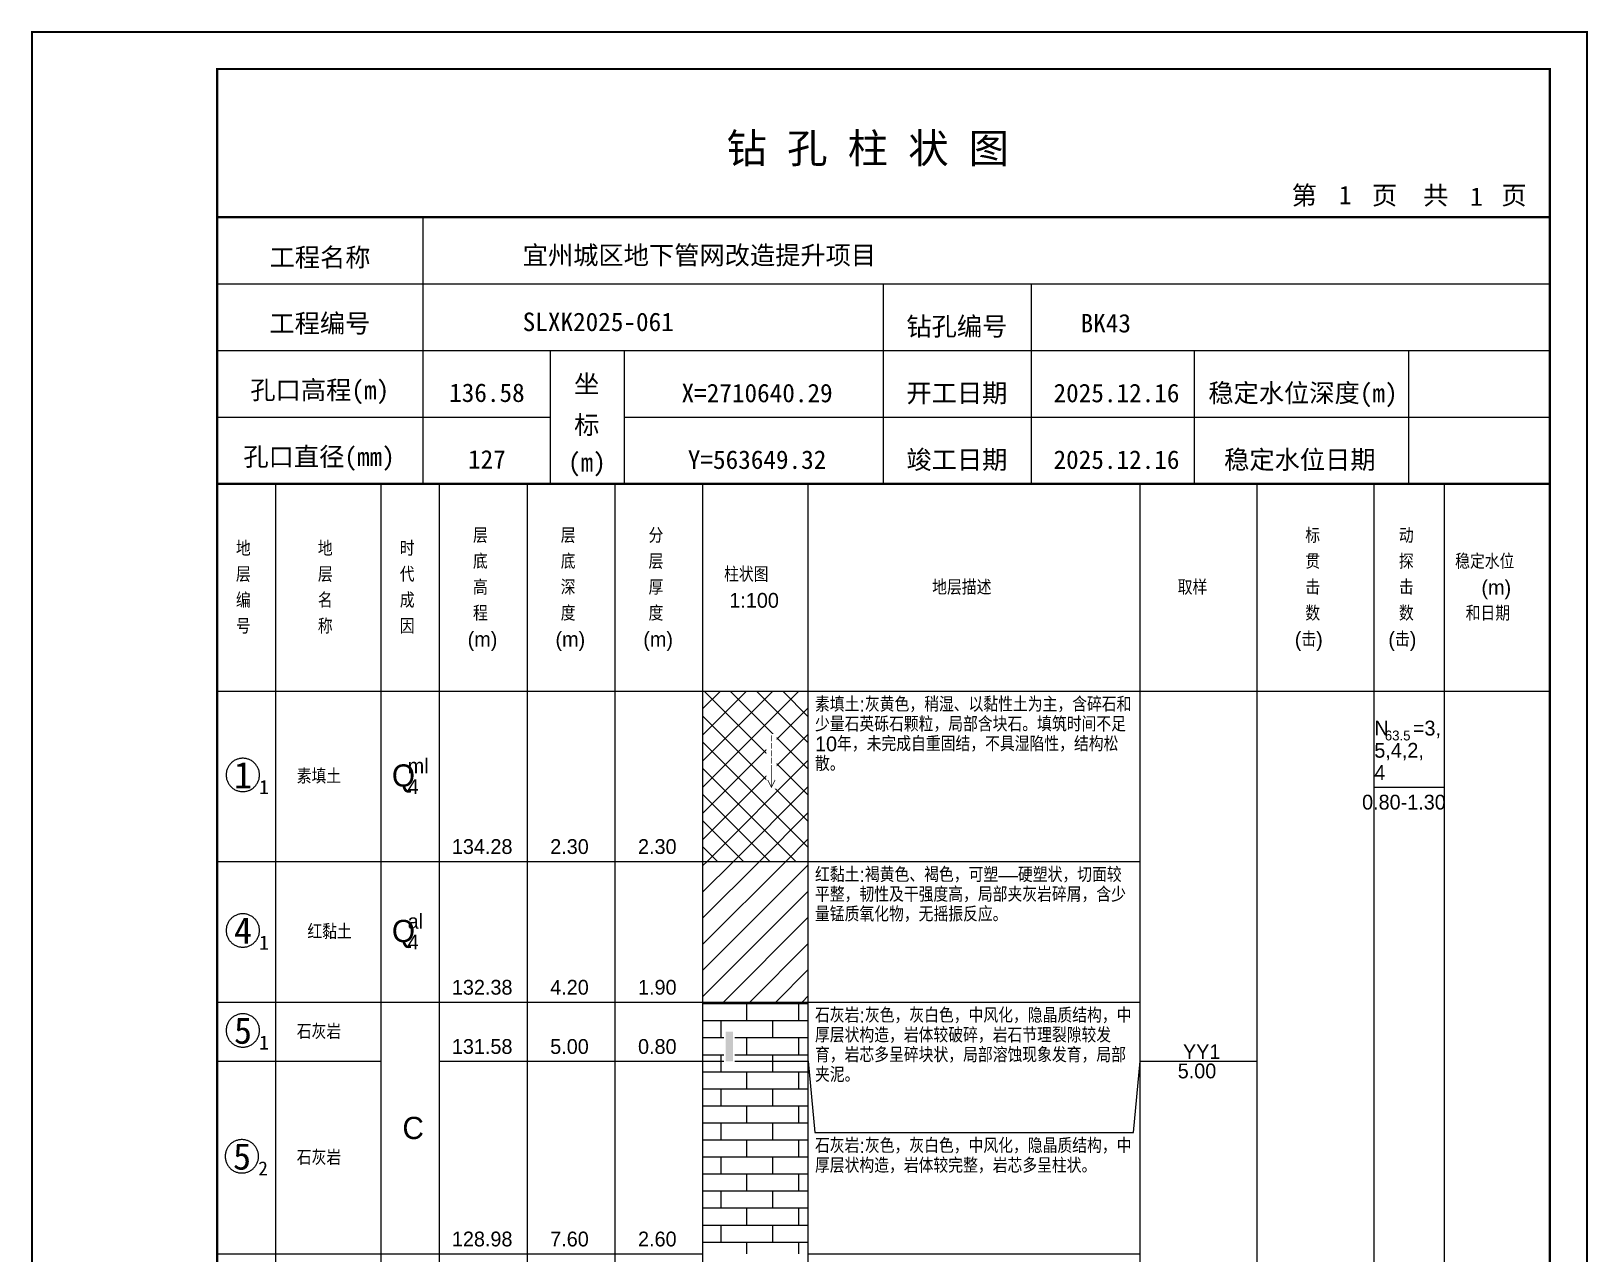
# Model space of a CAD drawing. Header units: millimetres. Extents: x 12489 to 89920, y 4630 to 4927.
# Drawn here: x 21729.3 to 21939.6, y 4761.7 to 4926.8 of the extents above; entities that cross this region are included whole.
import ezdxf
from ezdxf.enums import TextEntityAlignment as Align

# ---------------------------------------------------------------- set-up
doc = ezdxf.new("R2010")
doc.units = ezdxf.units.MM
doc.layers.add('ZZT_TC', color=7, linetype='Continuous')
doc.styles.add('成果图图块', font='', dxfattribs={"height": 2.5})
doc.styles.add('成果图模板', font='')
doc.styles.add('成果图模板标题', font='simhei.ttf')
doc.styles.add('成果图表体', font='Comfont.shx', dxfattribs={"height": 2, "bigfont": 'Hztxt12a.shx'})
doc.styles.get('成果图图块').set_extended_font_data('FangSong_GB2312')
doc.styles.get('成果图模板').set_extended_font_data('FangSong_GB2312')
pattern_1 = [(0, (0, 0), (0, 2.3), []), (90, (0, 0), (-3.5, 2.3), [2.3, -2.3])]

# ---------------------------------------------------------------- blocks, each defined once
blk = doc.blocks.new('DCBH-1-1-994', base_point=(0.3, -0.11))
at = {"layer": 'ZZT_TC', "color": 7}
blk.add_polyline3d([(-0.19, 2.31, 0), (-0.3, 2.31, 0), (-0.41, 2.3, 0), (-0.52, 2.29, 0), (-0.63, 2.27, 0), (-0.73, 2.24, 0), (-0.84, 2.21, 0), (-0.95, 2.18, 0), (-1.05, 2.14, 0), (-1.15, 2.09, 0), (-1.25, 2.04, 0), (-1.35, 1.99, 0), (-1.44, 1.93, 0), (-1.53, 1.87, 0), (-1.62, 1.8, 0), (-1.7, 1.73, 0), (-1.78, 1.65, 0), (-1.86, 1.57, 0), (-1.93, 1.49, 0), (-2, 1.4, 0), (-2.06, 1.31, 0), (-2.12, 1.22, 0), (-2.17, 1.12, 0), (-2.22, 1.02, 0), (-2.27, 0.92, 0), (-2.31, 0.82, 0), (-2.34, 0.71, 0), (-2.37, 0.61, 0), (-2.4, 0.5, 0), (-2.41, 0.39, 0), (-2.43, 0.28, 0), (-2.44, 0.17, 0), (-2.44, 0.06, 0), (-2.44, -0.05, 0), (-2.43, -0.16, 0), (-2.41, -0.27, 0), (-2.4, -0.38, 0), (-2.37, -0.49, 0), (-2.34, -0.6, 0), (-2.31, -0.7, 0), (-2.27, -0.8, 0), (-2.22, -0.9, 0), (-2.17, -1, 0), (-2.12, -1.1, 0), (-2.06, -1.19, 0), (-2, -1.28, 0), (-1.93, -1.37, 0), (-1.86, -1.45, 0), (-1.78, -1.53, 0), (-1.7, -1.61, 0), (-1.62, -1.68, 0), (-1.53, -1.75, 0), (-1.44, -1.81, 0), (-1.35, -1.87, 0), (-1.25, -1.93, 0), (-1.15, -1.98, 0), (-1.05, -2.02, 0), (-0.95, -2.06, 0), (-0.84, -2.1, 0), (-0.73, -2.13, 0), (-0.63, -2.15, 0), (-0.52, -2.17, 0), (-0.41, -2.18, 0), (-0.3, -2.19, 0), (-0.19, -2.19, 0), (-0.08, -2.19, 0), (0.03, -2.18, 0), (0.14, -2.17, 0), (0.25, -2.15, 0), (0.36, -2.13, 0), (0.47, -2.1, 0), (0.57, -2.06, 0), (0.67, -2.02, 0), (0.77, -1.98, 0), (0.87, -1.93, 0), (0.97, -1.87, 0), (1.06, -1.81, 0), (1.15, -1.75, 0), (1.24, -1.68, 0), (1.32, -1.61, 0), (1.4, -1.53, 0), (1.48, -1.45, 0), (1.55, -1.37, 0), (1.62, -1.28, 0), (1.68, -1.19, 0), (1.74, -1.1, 0), (1.8, -1, 0), (1.85, -0.9, 0), (1.89, -0.8, 0), (1.93, -0.7, 0), (1.97, -0.6, 0), (2, -0.49, 0), (2.02, -0.38, 0), (2.04, -0.27, 0), (2.05, -0.16, 0), (2.06, -0.05, 0), (2.06, 0.06, 0), (2.06, 0.17, 0), (2.05, 0.28, 0), (2.04, 0.39, 0), (2.02, 0.5, 0), (2, 0.61, 0), (1.97, 0.71, 0), (1.93, 0.82, 0), (1.89, 0.92, 0), (1.85, 1.02, 0), (1.8, 1.12, 0), (1.74, 1.22, 0), (1.68, 1.31, 0), (1.62, 1.4, 0), (1.55, 1.49, 0), (1.48, 1.57, 0), (1.4, 1.65, 0), (1.32, 1.73, 0), (1.24, 1.8, 0), (1.15, 1.87, 0), (1.06, 1.93, 0), (0.97, 1.99, 0), (0.87, 2.04, 0), (0.77, 2.09, 0), (0.67, 2.14, 0), (0.57, 2.18, 0), (0.47, 2.21, 0), (0.36, 2.24, 0), (0.25, 2.27, 0), (0.14, 2.29, 0), (0.03, 2.3, 0), (-0.08, 2.31, 0), (-0.19, 2.31, 0)], dxfattribs=at)
at = {"style": '成果图图块'}
blk.add_text('1', height=3.57, dxfattribs=at).set_placement((-0.16, -1.74), align=Align.CENTER)
blk.add_text('1', height=1.91, dxfattribs=at).set_placement((2.03, -2.53))
blk = doc.blocks.new('DCBH-1-1-995', base_point=(0.3, -0.11))
at = {"layer": 'ZZT_TC', "color": 7}
blk.add_polyline3d([(-0.19, 2.31, 0), (-0.3, 2.31, 0), (-0.41, 2.3, 0), (-0.52, 2.29, 0), (-0.63, 2.27, 0), (-0.73, 2.24, 0), (-0.84, 2.21, 0), (-0.95, 2.18, 0), (-1.05, 2.14, 0), (-1.15, 2.09, 0), (-1.25, 2.04, 0), (-1.35, 1.99, 0), (-1.44, 1.93, 0), (-1.53, 1.87, 0), (-1.62, 1.8, 0), (-1.7, 1.73, 0), (-1.78, 1.65, 0), (-1.86, 1.57, 0), (-1.93, 1.49, 0), (-2, 1.4, 0), (-2.06, 1.31, 0), (-2.12, 1.22, 0), (-2.17, 1.12, 0), (-2.22, 1.02, 0), (-2.27, 0.92, 0), (-2.31, 0.82, 0), (-2.34, 0.71, 0), (-2.37, 0.61, 0), (-2.4, 0.5, 0), (-2.41, 0.39, 0), (-2.43, 0.28, 0), (-2.44, 0.17, 0), (-2.44, 0.06, 0), (-2.44, -0.05, 0), (-2.43, -0.16, 0), (-2.41, -0.27, 0), (-2.4, -0.38, 0), (-2.37, -0.49, 0), (-2.34, -0.6, 0), (-2.31, -0.7, 0), (-2.27, -0.8, 0), (-2.22, -0.9, 0), (-2.17, -1, 0), (-2.12, -1.1, 0), (-2.06, -1.19, 0), (-2, -1.28, 0), (-1.93, -1.37, 0), (-1.86, -1.45, 0), (-1.78, -1.53, 0), (-1.7, -1.61, 0), (-1.62, -1.68, 0), (-1.53, -1.75, 0), (-1.44, -1.81, 0), (-1.35, -1.87, 0), (-1.25, -1.93, 0), (-1.15, -1.98, 0), (-1.05, -2.02, 0), (-0.95, -2.06, 0), (-0.84, -2.1, 0), (-0.73, -2.13, 0), (-0.63, -2.15, 0), (-0.52, -2.17, 0), (-0.41, -2.18, 0), (-0.3, -2.19, 0), (-0.19, -2.19, 0), (-0.08, -2.19, 0), (0.03, -2.18, 0), (0.14, -2.17, 0), (0.25, -2.15, 0), (0.36, -2.13, 0), (0.47, -2.1, 0), (0.57, -2.06, 0), (0.67, -2.02, 0), (0.77, -1.98, 0), (0.87, -1.93, 0), (0.97, -1.87, 0), (1.06, -1.81, 0), (1.15, -1.75, 0), (1.24, -1.68, 0), (1.32, -1.61, 0), (1.4, -1.53, 0), (1.48, -1.45, 0), (1.55, -1.37, 0), (1.62, -1.28, 0), (1.68, -1.19, 0), (1.74, -1.1, 0), (1.8, -1, 0), (1.85, -0.9, 0), (1.89, -0.8, 0), (1.93, -0.7, 0), (1.97, -0.6, 0), (2, -0.49, 0), (2.02, -0.38, 0), (2.04, -0.27, 0), (2.05, -0.16, 0), (2.06, -0.05, 0), (2.06, 0.06, 0), (2.06, 0.17, 0), (2.05, 0.28, 0), (2.04, 0.39, 0), (2.02, 0.5, 0), (2, 0.61, 0), (1.97, 0.71, 0), (1.93, 0.82, 0), (1.89, 0.92, 0), (1.85, 1.02, 0), (1.8, 1.12, 0), (1.74, 1.22, 0), (1.68, 1.31, 0), (1.62, 1.4, 0), (1.55, 1.49, 0), (1.48, 1.57, 0), (1.4, 1.65, 0), (1.32, 1.73, 0), (1.24, 1.8, 0), (1.15, 1.87, 0), (1.06, 1.93, 0), (0.97, 1.99, 0), (0.87, 2.04, 0), (0.77, 2.09, 0), (0.67, 2.14, 0), (0.57, 2.18, 0), (0.47, 2.21, 0), (0.36, 2.24, 0), (0.25, 2.27, 0), (0.14, 2.29, 0), (0.03, 2.3, 0), (-0.08, 2.31, 0), (-0.19, 2.31, 0)], dxfattribs=at)
at = {"style": '成果图图块'}
blk.add_text('4', height=3.57, dxfattribs=at).set_placement((-0.16, -1.74), align=Align.CENTER)
blk.add_text('1', height=1.91, dxfattribs=at).set_placement((2.03, -2.53))
blk = doc.blocks.new('DCBH-1-1-996', base_point=(0.3, -0.11))
at = {"layer": 'ZZT_TC', "color": 7}
blk.add_polyline3d([(-0.19, 2.31, 0), (-0.3, 2.31, 0), (-0.41, 2.3, 0), (-0.52, 2.29, 0), (-0.63, 2.27, 0), (-0.73, 2.24, 0), (-0.84, 2.21, 0), (-0.95, 2.18, 0), (-1.05, 2.14, 0), (-1.15, 2.09, 0), (-1.25, 2.04, 0), (-1.35, 1.99, 0), (-1.44, 1.93, 0), (-1.53, 1.87, 0), (-1.62, 1.8, 0), (-1.7, 1.73, 0), (-1.78, 1.65, 0), (-1.86, 1.57, 0), (-1.93, 1.49, 0), (-2, 1.4, 0), (-2.06, 1.31, 0), (-2.12, 1.22, 0), (-2.17, 1.12, 0), (-2.22, 1.02, 0), (-2.27, 0.92, 0), (-2.31, 0.82, 0), (-2.34, 0.71, 0), (-2.37, 0.61, 0), (-2.4, 0.5, 0), (-2.41, 0.39, 0), (-2.43, 0.28, 0), (-2.44, 0.17, 0), (-2.44, 0.06, 0), (-2.44, -0.05, 0), (-2.43, -0.16, 0), (-2.41, -0.27, 0), (-2.4, -0.38, 0), (-2.37, -0.49, 0), (-2.34, -0.6, 0), (-2.31, -0.7, 0), (-2.27, -0.8, 0), (-2.22, -0.9, 0), (-2.17, -1, 0), (-2.12, -1.1, 0), (-2.06, -1.19, 0), (-2, -1.28, 0), (-1.93, -1.37, 0), (-1.86, -1.45, 0), (-1.78, -1.53, 0), (-1.7, -1.61, 0), (-1.62, -1.68, 0), (-1.53, -1.75, 0), (-1.44, -1.81, 0), (-1.35, -1.87, 0), (-1.25, -1.93, 0), (-1.15, -1.98, 0), (-1.05, -2.02, 0), (-0.95, -2.06, 0), (-0.84, -2.1, 0), (-0.73, -2.13, 0), (-0.63, -2.15, 0), (-0.52, -2.17, 0), (-0.41, -2.18, 0), (-0.3, -2.19, 0), (-0.19, -2.19, 0), (-0.08, -2.19, 0), (0.03, -2.18, 0), (0.14, -2.17, 0), (0.25, -2.15, 0), (0.36, -2.13, 0), (0.47, -2.1, 0), (0.57, -2.06, 0), (0.67, -2.02, 0), (0.77, -1.98, 0), (0.87, -1.93, 0), (0.97, -1.87, 0), (1.06, -1.81, 0), (1.15, -1.75, 0), (1.24, -1.68, 0), (1.32, -1.61, 0), (1.4, -1.53, 0), (1.48, -1.45, 0), (1.55, -1.37, 0), (1.62, -1.28, 0), (1.68, -1.19, 0), (1.74, -1.1, 0), (1.8, -1, 0), (1.85, -0.9, 0), (1.89, -0.8, 0), (1.93, -0.7, 0), (1.97, -0.6, 0), (2, -0.49, 0), (2.02, -0.38, 0), (2.04, -0.27, 0), (2.05, -0.16, 0), (2.06, -0.05, 0), (2.06, 0.06, 0), (2.06, 0.17, 0), (2.05, 0.28, 0), (2.04, 0.39, 0), (2.02, 0.5, 0), (2, 0.61, 0), (1.97, 0.71, 0), (1.93, 0.82, 0), (1.89, 0.92, 0), (1.85, 1.02, 0), (1.8, 1.12, 0), (1.74, 1.22, 0), (1.68, 1.31, 0), (1.62, 1.4, 0), (1.55, 1.49, 0), (1.48, 1.57, 0), (1.4, 1.65, 0), (1.32, 1.73, 0), (1.24, 1.8, 0), (1.15, 1.87, 0), (1.06, 1.93, 0), (0.97, 1.99, 0), (0.87, 2.04, 0), (0.77, 2.09, 0), (0.67, 2.14, 0), (0.57, 2.18, 0), (0.47, 2.21, 0), (0.36, 2.24, 0), (0.25, 2.27, 0), (0.14, 2.29, 0), (0.03, 2.3, 0), (-0.08, 2.31, 0), (-0.19, 2.31, 0)], dxfattribs=at)
at = {"style": '成果图图块'}
blk.add_text('5', height=3.57, dxfattribs=at).set_placement((-0.16, -1.74), align=Align.CENTER)
blk.add_text('1', height=1.91, dxfattribs=at).set_placement((2.03, -2.53))
blk = doc.blocks.new('DCBH-1-1-997', base_point=(0.43, -0.11))
at = {"layer": 'ZZT_TC', "color": 7}
blk.add_polyline3d([(-0.19, 2.31, 0), (-0.3, 2.31, 0), (-0.41, 2.3, 0), (-0.52, 2.29, 0), (-0.63, 2.27, 0), (-0.73, 2.24, 0), (-0.84, 2.21, 0), (-0.95, 2.18, 0), (-1.05, 2.14, 0), (-1.15, 2.09, 0), (-1.25, 2.04, 0), (-1.35, 1.99, 0), (-1.44, 1.93, 0), (-1.53, 1.87, 0), (-1.62, 1.8, 0), (-1.7, 1.73, 0), (-1.78, 1.65, 0), (-1.86, 1.57, 0), (-1.93, 1.49, 0), (-2, 1.4, 0), (-2.06, 1.31, 0), (-2.12, 1.22, 0), (-2.17, 1.12, 0), (-2.22, 1.02, 0), (-2.27, 0.92, 0), (-2.31, 0.82, 0), (-2.34, 0.71, 0), (-2.37, 0.61, 0), (-2.4, 0.5, 0), (-2.41, 0.39, 0), (-2.43, 0.28, 0), (-2.44, 0.17, 0), (-2.44, 0.06, 0), (-2.44, -0.05, 0), (-2.43, -0.16, 0), (-2.41, -0.27, 0), (-2.4, -0.38, 0), (-2.37, -0.49, 0), (-2.34, -0.6, 0), (-2.31, -0.7, 0), (-2.27, -0.8, 0), (-2.22, -0.9, 0), (-2.17, -1, 0), (-2.12, -1.1, 0), (-2.06, -1.19, 0), (-2, -1.28, 0), (-1.93, -1.37, 0), (-1.86, -1.45, 0), (-1.78, -1.53, 0), (-1.7, -1.61, 0), (-1.62, -1.68, 0), (-1.53, -1.75, 0), (-1.44, -1.81, 0), (-1.35, -1.87, 0), (-1.25, -1.93, 0), (-1.15, -1.98, 0), (-1.05, -2.02, 0), (-0.95, -2.06, 0), (-0.84, -2.1, 0), (-0.73, -2.13, 0), (-0.63, -2.15, 0), (-0.52, -2.17, 0), (-0.41, -2.18, 0), (-0.3, -2.19, 0), (-0.19, -2.19, 0), (-0.08, -2.19, 0), (0.03, -2.18, 0), (0.14, -2.17, 0), (0.25, -2.15, 0), (0.36, -2.13, 0), (0.47, -2.1, 0), (0.57, -2.06, 0), (0.67, -2.02, 0), (0.77, -1.98, 0), (0.87, -1.93, 0), (0.97, -1.87, 0), (1.06, -1.81, 0), (1.15, -1.75, 0), (1.24, -1.68, 0), (1.32, -1.61, 0), (1.4, -1.53, 0), (1.48, -1.45, 0), (1.55, -1.37, 0), (1.62, -1.28, 0), (1.68, -1.19, 0), (1.74, -1.1, 0), (1.8, -1, 0), (1.85, -0.9, 0), (1.89, -0.8, 0), (1.93, -0.7, 0), (1.97, -0.6, 0), (2, -0.49, 0), (2.02, -0.38, 0), (2.04, -0.27, 0), (2.05, -0.16, 0), (2.06, -0.05, 0), (2.06, 0.06, 0), (2.06, 0.17, 0), (2.05, 0.28, 0), (2.04, 0.39, 0), (2.02, 0.5, 0), (2, 0.61, 0), (1.97, 0.71, 0), (1.93, 0.82, 0), (1.89, 0.92, 0), (1.85, 1.02, 0), (1.8, 1.12, 0), (1.74, 1.22, 0), (1.68, 1.31, 0), (1.62, 1.4, 0), (1.55, 1.49, 0), (1.48, 1.57, 0), (1.4, 1.65, 0), (1.32, 1.73, 0), (1.24, 1.8, 0), (1.15, 1.87, 0), (1.06, 1.93, 0), (0.97, 1.99, 0), (0.87, 2.04, 0), (0.77, 2.09, 0), (0.67, 2.14, 0), (0.57, 2.18, 0), (0.47, 2.21, 0), (0.36, 2.24, 0), (0.25, 2.27, 0), (0.14, 2.29, 0), (0.03, 2.3, 0), (-0.08, 2.31, 0), (-0.19, 2.31, 0)], dxfattribs=at)
at = {"style": '成果图图块'}
blk.add_text('5', height=3.57, dxfattribs=at).set_placement((-0.16, -1.74), align=Align.CENTER)
blk.add_text('2', height=1.91, dxfattribs=at).set_placement((2.03, -2.53))
blk = doc.blocks.new('gkqy3.dwg', base_point=(0, -2))
blk.add_wipeout([(-0.7, -2.2), (0.7, -2.2), (0.7, 2.2), (-0.7, 2.2)])
at = {"color": 7}
blk.add_solid([(-0.5, -2), (0.5, -2), (-0.5, 2), (0.5, 2)], dxfattribs=at)
blk = doc.blocks.new('zztGLdt.dwg', base_point=(0.5, 0))
blk.add_wipeout([(-0.2, -0.2), (1.2, -0.2), (1.2, 3.2), (-0.2, 3.2)])
at = {"color": 7, "const_width": 0.1}
for points in [[(0.5, 3), (0.5, 0)], [(0, 1), (0.5, 0), (1, 1)]]:
    blk.add_lwpolyline(points, dxfattribs=at)
blk = doc.blocks.new('钻孔柱状图路桥昇龙制图梁世成校核莫家里.dwg43', base_point=(25, 236))
for p, q in [((52.82, 236), (52.82, 272)), ((25, 263), (205, 263)), ((115, 236), (115, 263)), ((135, 236), (135, 263)), ((25, 254), (205, 254)), ((70, 236), (70, 254)), ((80, 236), (80, 254)), ((157, 236), (157, 254)), ((185.95, 236), (185.95, 254)), ((25, 245), (70, 245)), ((80, 245), (205, 245))]:
    blk.add_line(p, q)
for points, const_width in [([(0, 0), (210, 0), (210, 297), (0, 297)], 0.25), ([(25, 5), (205, 5), (205, 292), (25, 292)], 0.3)]:
    blk.add_lwpolyline(points, close=True, dxfattribs=dict(const_width=const_width))
at = {"const_width": 0.3}
for points in [[(25, 272), (205, 272)], [(25, 236), (205, 236)]]:
    blk.add_lwpolyline(points, dxfattribs=at)
for s, height, style, p in [('钻 孔 柱 状 图', 4, '成果图模板标题', (93.8, 279.31)), ('第', 2.5, '成果图模板', (170.12, 273.7)), ('页', 2.5, '成果图模板', (180.96, 273.7)), ('共', 2.5, '成果图模板', (187.88, 273.7)), ('页', 2.5, '成果图模板', (198.44, 273.7)), ('工程名称', 2.5, '成果图模板', (32.07, 265.32)), ('宜州城区地下管网改造提升项目', 2.5, '成果图模板', (66.26, 265.61)), ('工程编号', 2.5, '成果图模板', (32.05, 256.41)), ('SLXK2025-061', 2.5, '成果图模板', (66.26, 256.61)), ('钻孔编号', 2.5, '成果图模板', (118.08, 256)), ('BK43', 2.5, '成果图模板', (141.61, 256.43)), ('孔口高程(m)', 2.5, '成果图模板', (29.48, 247.41)), ('坐', 2.5, '成果图模板', (73.21, 248.24)), ('开工日期', 2.5, '成果图模板', (118.08, 247)), ('稳定水位深度(m)', 2.5, '成果图模板', (158.86, 247)), ('标', 2.5, '成果图模板', (73.21, 242.7)), ('孔口直径(mm)', 2.5, '成果图模板', (28.54, 238.41)), ('(m) ', 2.5, '成果图模板', (72.38, 237.65)), ('竣工日期', 2.5, '成果图模板', (118.08, 238)), ('稳定水位日期', 2.5, '成果图模板', (160.99, 238))]:
    blk.add_text(s, height=height, dxfattribs=dict(style=style)).set_placement(p)
at = {"style": '成果图模板'}
for s, p in [('1', (177.35, 273.74)), ('1', (195.08, 273.53)), ('136.58', (61.43, 247.04)), ('X=2710640.29', (97.92, 247)), ('2025.12.16', (146.46, 247)), ('127', (61.43, 238.04)), ('Y=563649.32', (97.92, 238)), ('2025.12.16', (146.46, 238))]:
    blk.add_text(s, height=2.5, dxfattribs=at).set_placement(p, align=Align.CENTER)

msp = doc.modelspace()

# ---------------------------------------------------------------- hatches: boundary and pattern name
at = {"linetype": 'Continuous'}
h = msp.add_hatch(dxfattribs=at)
h.set_pattern_fill('GKSTT', scale=0.5, style=0, pattern_type=2)
h.set_pattern_definition([(45, (0, 0), (-1.76776695, 1.76776695), []), (135, (0, 0), (-1.76776695, -1.76776695), [])])
h.paths.add_polyline_path([(21820.06, 4814.71), (21834.29, 4814.71), (21834.29, 4837.71), (21820.06, 4837.71)])
h = msp.add_hatch(dxfattribs=at)
h.set_pattern_fill('GKNXT', scale=0.5, style=0, pattern_type=2)
h.set_pattern_definition([(45, (0, 0), (-1.76776695, 1.76776695), [])])
h.paths.add_polyline_path([(21820.06, 4795.71), (21834.29, 4795.71), (21834.29, 4814.71), (21820.06, 4814.71)])
h = msp.add_hatch(dxfattribs=at)
h.set_pattern_fill('GKSHY', scale=0.5, style=0, pattern_type=2)
h.set_pattern_definition(pattern_1)
h.paths.add_polyline_path([(21820.06, 4787.71), (21834.29, 4787.71), (21834.29, 4795.71), (21820.06, 4795.71)])
h = msp.add_hatch(dxfattribs=at)
h.set_pattern_fill('GKSHY', scale=0.5, style=0, pattern_type=2)
h.set_pattern_definition(pattern_1)
h.paths.add_polyline_path([(21820.06, 4761.71), (21834.29, 4761.71), (21834.29, 4787.71), (21820.06, 4787.71)])

# ---------------------------------------------------------------- linework, layer by layer
at = {"color": 0}
for p, q in [((21754.45, 4837.71), (21762.35, 4837.71)), ((21754.45, 4814.71), (21754.45, 4837.71)), ((21762.35, 4814.71), (21762.35, 4837.71)), ((21754.45, 4814.71), (21762.35, 4814.71)), ((21754.45, 4814.71), (21762.35, 4814.71)), ((21754.45, 4795.71), (21754.45, 4814.71)), ((21762.35, 4795.71), (21762.35, 4814.71)), ((21754.45, 4795.71), (21762.35, 4795.71)), ((21754.45, 4795.71), (21762.35, 4795.71)), ((21754.45, 4787.71), (21754.45, 4795.71)), ((21762.35, 4787.71), (21762.35, 4795.71)), ((21754.45, 4787.71), (21762.35, 4787.71)), ((21754.45, 4787.71), (21762.35, 4787.71)), ((21754.45, 4761.71), (21754.45, 4787.71)), ((21762.35, 4761.71), (21762.35, 4787.71)), ((21754.45, 4761.71), (21762.35, 4761.71))]:
    msp.add_line(p, q, dxfattribs=at)
for points in [[(21754.45, 4865.71), (21762.35, 4865.71)], [(21754.45, 4837.71), (21754.45, 4865.71)], [(21762.35, 4837.71), (21762.35, 4865.71)], [(21762.35, 4865.71), (21776.58, 4865.71)], [(21762.35, 4837.71), (21762.35, 4865.71)], [(21776.58, 4837.71), (21776.58, 4865.71)], [(21776.58, 4865.71), (21784.49, 4865.71)], [(21776.58, 4837.71), (21776.58, 4865.71)], [(21784.49, 4837.71), (21784.49, 4865.71)], [(21784.49, 4865.71), (21796.35, 4865.71)], [(21784.49, 4837.71), (21784.49, 4865.71)], [(21796.35, 4837.71), (21796.35, 4865.71)], [(21796.35, 4865.71), (21808.2, 4865.71)], [(21796.35, 4837.71), (21796.35, 4865.71)], [(21808.2, 4837.71), (21808.2, 4865.71)], [(21808.2, 4865.71), (21820.06, 4865.71)], [(21808.2, 4837.71), (21808.2, 4865.71)], [(21820.06, 4837.71), (21820.06, 4865.71)], [(21820.06, 4865.71), (21834.29, 4865.71)], [(21820.06, 4837.71), (21820.06, 4865.71)], [(21834.29, 4837.71), (21834.29, 4865.71)], [(21834.29, 4865.71), (21879.11, 4865.71)], [(21834.29, 4837.71), (21834.29, 4865.71)], [(21879.11, 4837.71), (21879.11, 4865.71)], [(21879.11, 4865.71), (21894.92, 4865.71)], [(21879.11, 4837.71), (21879.11, 4865.71)], [(21894.92, 4837.71), (21894.92, 4865.71)], [(21894.92, 4865.71), (21910.73, 4865.71)], [(21894.92, 4837.71), (21894.92, 4865.71)], [(21910.73, 4837.71), (21910.73, 4865.71)], [(21910.73, 4865.71), (21920.22, 4865.71)], [(21910.73, 4837.71), (21910.73, 4865.71)], [(21920.22, 4837.71), (21920.22, 4865.71)], [(21920.22, 4865.71), (21934.45, 4865.71)], [(21920.22, 4837.71), (21920.22, 4865.71)], [(21934.45, 4837.71), (21934.45, 4865.71)], [(21754.45, 4837.71), (21762.35, 4837.71)], [(21754.45, 4643.71), (21754.45, 4837.71)], [(21754.45, 4837.71), (21762.35, 4837.71)], [(21762.35, 4643.71), (21762.35, 4837.71)], [(21762.35, 4837.71), (21776.58, 4837.71)], [(21762.35, 4643.71), (21762.35, 4837.71)], [(21762.35, 4837.71), (21776.58, 4837.71)], [(21762.35, 4837.71), (21776.58, 4837.71)], [(21762.35, 4814.71), (21762.35, 4837.71)], [(21776.58, 4643.71), (21776.58, 4837.71)], [(21776.58, 4814.71), (21776.58, 4837.71)], [(21776.58, 4837.71), (21784.49, 4837.71)], [(21776.58, 4643.71), (21776.58, 4837.71)], [(21776.58, 4837.71), (21784.49, 4837.71)], [(21776.58, 4837.71), (21784.49, 4837.71)], [(21776.58, 4814.71), (21776.58, 4837.71)], [(21784.49, 4643.71), (21784.49, 4837.71)], [(21784.49, 4814.71), (21784.49, 4837.71)], [(21784.49, 4837.71), (21796.35, 4837.71)], [(21784.49, 4643.71), (21784.49, 4837.71)], [(21784.49, 4837.71), (21796.35, 4837.71)], [(21784.49, 4837.71), (21796.35, 4837.71)], [(21784.49, 4814.71), (21784.49, 4837.71)], [(21796.35, 4643.71), (21796.35, 4837.71)], [(21796.35, 4814.71), (21796.35, 4837.71)], [(21796.35, 4837.71), (21808.2, 4837.71)], [(21796.35, 4643.71), (21796.35, 4837.71)], [(21796.35, 4837.71), (21808.2, 4837.71)], [(21796.35, 4837.71), (21808.2, 4837.71)], [(21796.35, 4814.71), (21796.35, 4837.71)], [(21808.2, 4643.71), (21808.2, 4837.71)], [(21808.2, 4814.71), (21808.2, 4837.71)], [(21808.2, 4837.71), (21820.06, 4837.71)], [(21808.2, 4643.71), (21808.2, 4837.71)], [(21808.2, 4837.71), (21820.06, 4837.71)], [(21808.2, 4837.71), (21820.06, 4837.71)], [(21808.2, 4814.71), (21808.2, 4837.71)], [(21820.06, 4643.71), (21820.06, 4837.71)], [(21820.06, 4814.71), (21820.06, 4837.71)], [(21820.06, 4837.71), (21834.29, 4837.71)], [(21820.06, 4643.71), (21820.06, 4837.71)], [(21820.06, 4837.71), (21834.29, 4837.71)], [(21834.29, 4643.71), (21834.29, 4837.71)], [(21834.29, 4837.71), (21879.11, 4837.71)], [(21834.29, 4643.71), (21834.29, 4837.71)], [(21834.29, 4837.71), (21879.11, 4837.71)], [(21834.29, 4837.71), (21879.11, 4837.71)], [(21834.29, 4814.71), (21834.29, 4837.71)], [(21879.11, 4643.71), (21879.11, 4837.71)], [(21879.11, 4814.71), (21879.11, 4837.71)], [(21879.11, 4837.71), (21894.92, 4837.71)], [(21879.11, 4643.71), (21879.11, 4837.71)], [(21879.11, 4837.71), (21894.92, 4837.71)], [(21894.92, 4643.71), (21894.92, 4837.71)], [(21894.92, 4837.71), (21910.73, 4837.71)], [(21894.92, 4643.71), (21894.92, 4837.71)], [(21894.92, 4837.71), (21910.73, 4837.71)], [(21910.73, 4643.71), (21910.73, 4837.71)], [(21910.73, 4837.71), (21920.22, 4837.71)], [(21910.73, 4643.71), (21910.73, 4837.71)], [(21910.73, 4837.71), (21920.22, 4837.71)], [(21910.73, 4837.71), (21920.22, 4837.71)], [(21910.73, 4824.71), (21910.73, 4837.71)], [(21920.22, 4643.71), (21920.22, 4837.71)], [(21920.22, 4824.71), (21920.22, 4837.71)], [(21920.22, 4837.71), (21934.45, 4837.71)], [(21920.22, 4643.71), (21920.22, 4837.71)], [(21920.22, 4837.71), (21934.45, 4837.71)], [(21934.45, 4643.71), (21934.45, 4837.71)], [(21910.73, 4824.71), (21920.22, 4824.71)], [(21762.35, 4814.71), (21776.58, 4814.71)], [(21762.35, 4814.71), (21776.58, 4814.71)], [(21762.35, 4795.71), (21762.35, 4814.71)], [(21776.58, 4795.71), (21776.58, 4814.71)], [(21776.58, 4814.71), (21784.49, 4814.71)], [(21776.58, 4814.71), (21784.49, 4814.71)], [(21776.58, 4795.71), (21776.58, 4814.71)], [(21784.49, 4795.71), (21784.49, 4814.71)], [(21784.49, 4814.71), (21796.35, 4814.71)], [(21784.49, 4814.71), (21796.35, 4814.71)], [(21784.49, 4795.71), (21784.49, 4814.71)], [(21796.35, 4795.71), (21796.35, 4814.71)], [(21796.35, 4814.71), (21808.2, 4814.71)], [(21796.35, 4814.71), (21808.2, 4814.71)], [(21796.35, 4795.71), (21796.35, 4814.71)], [(21808.2, 4795.71), (21808.2, 4814.71)], [(21808.2, 4814.71), (21820.06, 4814.71)], [(21808.2, 4814.71), (21820.06, 4814.71)], [(21808.2, 4795.71), (21808.2, 4814.71)], [(21820.06, 4795.71), (21820.06, 4814.71)], [(21834.29, 4814.71), (21879.11, 4814.71)], [(21834.29, 4814.71), (21879.11, 4814.71)], [(21834.29, 4795.71), (21834.29, 4814.71)], [(21879.11, 4795.71), (21879.11, 4814.71)], [(21762.35, 4795.71), (21776.58, 4795.71)], [(21762.35, 4795.71), (21776.58, 4795.71)], [(21762.35, 4787.71), (21762.35, 4795.71)], [(21776.58, 4787.71), (21776.58, 4795.71)], [(21776.58, 4795.71), (21784.49, 4795.71)], [(21776.58, 4795.71), (21784.49, 4795.71)], [(21776.58, 4761.71), (21776.58, 4795.71)], [(21784.49, 4761.71), (21784.49, 4795.71)], [(21784.49, 4795.71), (21796.35, 4795.71)], [(21784.49, 4795.71), (21796.35, 4795.71)], [(21784.49, 4787.71), (21784.49, 4795.71)], [(21796.35, 4787.71), (21796.35, 4795.71)], [(21796.35, 4795.71), (21808.2, 4795.71)], [(21796.35, 4795.71), (21808.2, 4795.71)], [(21796.35, 4787.71), (21796.35, 4795.71)], [(21808.2, 4787.71), (21808.2, 4795.71)], [(21808.2, 4795.71), (21820.06, 4795.71)], [(21808.2, 4795.71), (21820.06, 4795.71)], [(21808.2, 4787.71), (21808.2, 4795.71)], [(21820.06, 4787.71), (21820.06, 4795.71)], [(21834.29, 4795.71), (21879.11, 4795.71)], [(21834.29, 4787.71), (21834.29, 4795.71)], [(21879.11, 4787.71), (21879.11, 4795.71)], [(21762.35, 4787.71), (21776.58, 4787.71)], [(21762.35, 4787.71), (21776.58, 4787.71)], [(21762.35, 4761.71), (21762.35, 4787.71)], [(21776.58, 4761.71), (21776.58, 4787.71)], [(21784.49, 4787.71), (21796.35, 4787.71)], [(21784.49, 4787.71), (21796.35, 4787.71)], [(21784.49, 4761.71), (21784.49, 4787.71)], [(21796.35, 4761.71), (21796.35, 4787.71)], [(21796.35, 4787.71), (21808.2, 4787.71)], [(21796.35, 4787.71), (21808.2, 4787.71)], [(21796.35, 4761.71), (21796.35, 4787.71)], [(21808.2, 4761.71), (21808.2, 4787.71)], [(21808.2, 4787.71), (21820.06, 4787.71)], [(21808.2, 4787.71), (21820.06, 4787.71)], [(21808.2, 4761.71), (21808.2, 4787.71)], [(21820.06, 4761.71), (21820.06, 4787.71)], [(21834.29, 4787.71), (21835.19, 4778.11)], [(21834.29, 4761.71), (21834.29, 4787.71)], [(21878.22, 4778.11), (21879.11, 4787.71)], [(21879.11, 4761.71), (21879.11, 4787.71)], [(21879.11, 4787.71), (21894.92, 4787.71)], [(21835.19, 4778.11), (21878.22, 4778.11)], [(21762.35, 4761.71), (21776.58, 4761.71)], [(21776.58, 4761.71), (21784.49, 4761.71)], [(21784.49, 4761.71), (21796.35, 4761.71)], [(21796.35, 4761.71), (21808.2, 4761.71)], [(21808.2, 4761.71), (21820.06, 4761.71)], [(21834.29, 4761.71), (21879.11, 4761.71)]]:
    msp.add_lwpolyline(points, dxfattribs=at)
at = {"color": 7, "flags": 128}
for points in [[(21820.06, 4814.71), (21834.29, 4814.71)], [(21820.06, 4795.71), (21834.29, 4795.71)], [(21820.06, 4787.71), (21834.29, 4787.71)]]:
    msp.add_lwpolyline(points, dxfattribs=at)

# ---------------------------------------------------------------- block references
for name, p in [('DCBH-1-1-994', (21758.4, 4826.21)), ('DCBH-1-1-995', (21758.4, 4805.21)), ('DCBH-1-1-996', (21758.4, 4791.71)), ('DCBH-1-1-997', (21758.4, 4774.71))]:
    msp.add_blockref(name, p)

# ---------------------------------------------------------------- texts
at = {"color": 0, "style": '成果图表体'}
for s, height, p in [('层', 2, (21789, 4857.71)), ('层', 2, (21800.85, 4857.71)), ('分', 2, (21812.71, 4857.71)), ('标', 2, (21901.41, 4857.71)), ('动', 2, (21914.05, 4857.71)), ('地', 2, (21756.98, 4855.96)), ('地', 2, (21768.05, 4855.96)), ('时', 2, (21779.11, 4855.96)), ('底', 2, (21789, 4854.21)), ('底', 2, (21800.85, 4854.21)), ('层', 2, (21812.71, 4854.21)), ('贯', 2, (21901.41, 4854.21)), ('探', 2, (21914.05, 4854.21)), ('稳定水位', 2, (21921.65, 4854.21)), ('层', 2, (21756.98, 4852.46)), ('层', 2, (21768.05, 4852.46)), ('代', 2, (21779.11, 4852.46)), ('高', 2, (21789, 4850.71)), ('深', 2, (21800.85, 4850.71)), ('厚', 2, (21812.71, 4850.71)), ('柱状图', 2, (21822.91, 4852.46)), ('地层描述', 2, (21851.02, 4850.71)), ('取样', 2, (21884.18, 4850.71)), ('击', 2, (21901.41, 4850.71)), ('击', 2, (21914.05, 4850.71)), ('(m)', 2, (21925.2, 4850.71)), ('编', 2, (21756.98, 4848.96)), ('名', 2, (21768.05, 4848.96)), ('成', 2, (21779.11, 4848.96)), ('1:100', 2, (21823.62, 4848.96)), ('程', 2, (21789, 4847.21)), ('度', 2, (21800.85, 4847.21)), ('度', 2, (21812.71, 4847.21)), ('数', 2, (21901.41, 4847.21)), ('数', 2, (21914.05, 4847.21)), ('和日期', 2, (21923.07, 4847.21)), ('号', 2, (21756.98, 4845.46)), ('称', 2, (21768.05, 4845.46)), ('因', 2, (21779.11, 4845.46)), ('(m)', 2, (21788.28, 4843.71)), ('(m)', 2, (21800.14, 4843.71)), ('(m)', 2, (21812, 4843.71)), ('(击)', 2, (21899.99, 4843.71)), ('(击)', 2, (21912.63, 4843.71)), ('N', 2, (21910.73, 4831.71)), ('=3,', 2, (21915.94, 4831.71)), ('63.5', 1.333, (21912.15, 4831.04)), ('5,4,2,', 2, (21910.73, 4828.71)), ('素填土', 2, (21765.2, 4825.21)), ('Q', 3, (21778.05, 4824.81)), ('ml', 2, (21780.18, 4826.61)), ('4', 2, (21910.73, 4825.71)), ('4', 2, (21780.18, 4823.81)), ('0.80-1.30', 2, (21909.08, 4821.71)), ('134.28', 2, (21786.15, 4815.71)), ('2.30', 2, (21799.43, 4815.71)), ('2.30', 2, (21811.29, 4815.71)), ('红黏土', 2, (21766.63, 4804.21)), ('Q', 3, (21778.05, 4803.81)), ('al', 2, (21780.18, 4805.61)), ('4', 2, (21780.18, 4802.81)), ('132.38', 2, (21786.15, 4796.71)), ('4.20', 2, (21799.43, 4796.71)), ('1.90', 2, (21811.29, 4796.71)), ('石灰岩', 2, (21765.2, 4790.71)), ('131.58', 2, (21786.15, 4788.71)), ('5.00', 2, (21799.43, 4788.71)), ('0.80', 2, (21811.29, 4788.71)), ('YY1', 2, (21884.89, 4788.01)), ('5.00', 2, (21884.18, 4785.41)), ('C', 3, (21779.47, 4777.21)), ('石灰岩', 2, (21765.2, 4773.71)), ('128.98', 2, (21786.15, 4762.71)), ('7.60', 2, (21799.43, 4762.71)), ('2.60', 2, (21811.29, 4762.71))]:
    msp.add_text(s, height=height, dxfattribs=at).set_placement(p)
at = {"color": 0, "char_height": 2, "width": 43.0292, "attachment_point": 1, "line_spacing_factor": 0.8, "style": '成果图表体'}
for s, insert in [('素填土:灰黄色，稍湿、以黏性土为主，含碎石和少量石英砾石颗粒，局部含块石。填筑时间不足10年，未完成自重固结，不具湿陷性，结构松散。', (21835.19, 4836.91)), ('红黏土:褐黄色、褐色，可塑—硬塑状，切面较平整，韧性及干强度高，局部夹灰岩碎屑，含少量锰质氧化物，无摇振反应。', (21835.19, 4813.91)), ('石灰岩:灰色，灰白色，中风化，隐晶质结构，中厚层状构造，岩体较破碎，岩石节理裂隙较发育，岩芯多呈碎块状，局部溶蚀现象发育，局部夹泥。', (21835.19, 4794.91)), ('石灰岩:灰色，灰白色，中风化，隐晶质结构，中厚层状构造，岩体较完整，岩芯多呈柱状。', (21835.19, 4777.31))]:
    msp.add_mtext(s, dxfattribs=dict(at, insert=insert))

# ---------------------------------------------------------------- next in the draw order: block references
for name, p in [('zztGLdt.dwg', (21829.31, 4828.71)), ('gkqy3.dwg', (21823.62, 4787.71))]:
    msp.add_blockref(name, p)

# ---------------------------------------------------------------- next in the draw order: block references
msp.add_blockref('zztGLdt.dwg', (21829.31, 4827.71))

# ---------------------------------------------------------------- next in the draw order: block references
msp.add_blockref('zztGLdt.dwg', (21829.31, 4826.71))

# ---------------------------------------------------------------- next in the draw order: block references
msp.add_blockref('zztGLdt.dwg', (21829.31, 4825.71))

# ---------------------------------------------------------------- next in the draw order: block references
msp.add_blockref('zztGLdt.dwg', (21829.31, 4824.71))

# ---------------------------------------------------------------- next in the draw order: block references
msp.add_blockref('钻孔柱状图路桥昇龙制图梁世成校核莫家里.dwg43', (21754.45, 4865.71))

doc.saveas('drawing.dxf')
